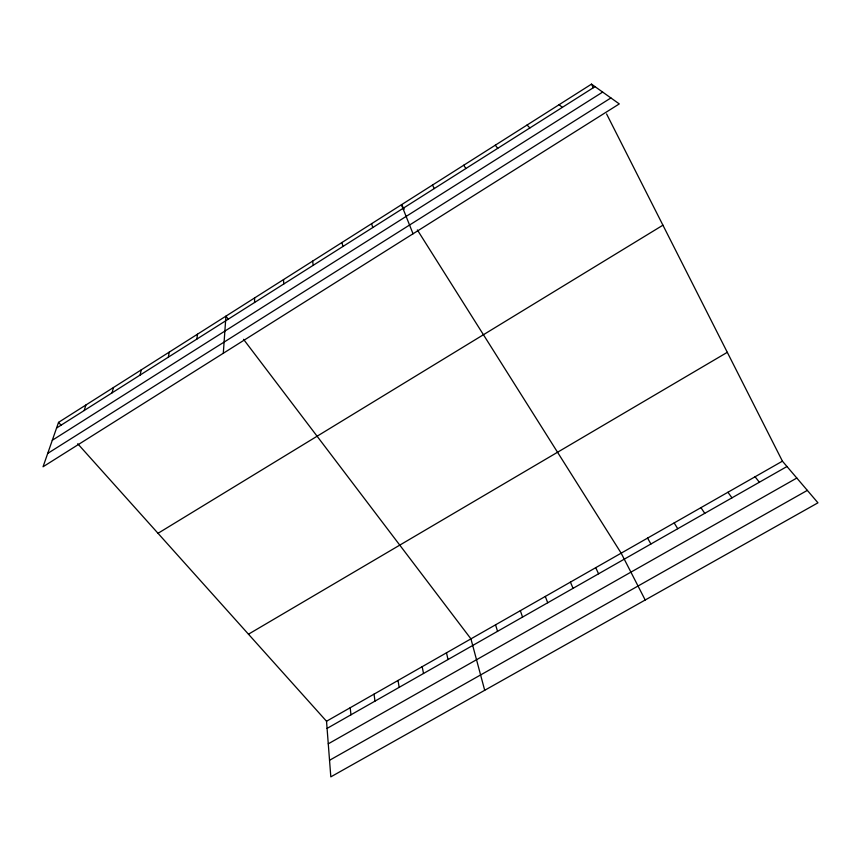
<?xml version="1.0" encoding="UTF-8"?>
<svg xmlns="http://www.w3.org/2000/svg" width="861" height="861" viewBox="0 0 861 861"><rect width="100%" height="100%" fill="white"/><g stroke="black" fill="none" stroke-linecap="round" stroke-linejoin="round"><path stroke-width="1.29" d="M254.565 302.502L254.608 297.949M223.3 353.268L225.937 316.138L228.337 319.302M196.868 339.083L197.481 334.197M168.358 357.154L169.262 352.106M140.085 375.084L141.258 369.875M112.027 392.864L113.469 387.515M84.195 410.514L85.906 405.004M58.548 422.364L43.05 466.77L619.285 103.912L591.496 84.141L58.548 422.364L61.163 425.28M56.578 428.025L595.016 86.649M52.306 440.262L602.657 92.084M47.71 453.424L610.901 97.95M158.015 533.303L662.927 225.195M248.474 634.191L727.297 352.321M326.523 721.249L782.423 461.173L817.95 502.824L330.818 776.859L326.523 721.249L77.727 443.759M327.072 728.406L786.986 466.511M328.267 743.829L796.812 478.049M329.537 760.285L807.338 490.383M559.155 104.676L562.319 107.388M527.083 125.028L529.892 127.945M495.279 145.208L497.744 148.318M755.075 476.768L759.38 482.235M243.534 339.32L470.935 638.862L484.7 690.285M727.922 492.266L731.979 497.841M700.951 507.646L704.761 513.339M463.745 165.226L465.876 168.53M404.24 209.126L401.474 204.746L413.043 233.783M417.37 229.952L621.168 553.16L645.201 599.999M674.174 522.928L677.736 528.729M647.58 538.093L650.905 544.012M432.48 185.061L434.278 188.559M591.496 84.141L593.304 87.725M606.574 113.921L782.423 461.173M595.715 567.679L598.578 573.803M570.423 582.111L573.06 588.332M545.304 596.436L547.725 602.765M520.345 610.675L522.552 617.1M495.559 624.817L497.55 631.339M371.618 223.688L372.781 227.552M446.472 652.821L448.032 659.537M342.021 242.468L342.861 246.515M422.17 666.683L423.526 673.485M398.03 680.459L399.17 687.358M374.04 694.138L374.987 701.134M312.651 261.109L313.189 265.328M350.201 707.742L350.954 714.813M283.517 279.599L283.764 283.99"/></g></svg>
